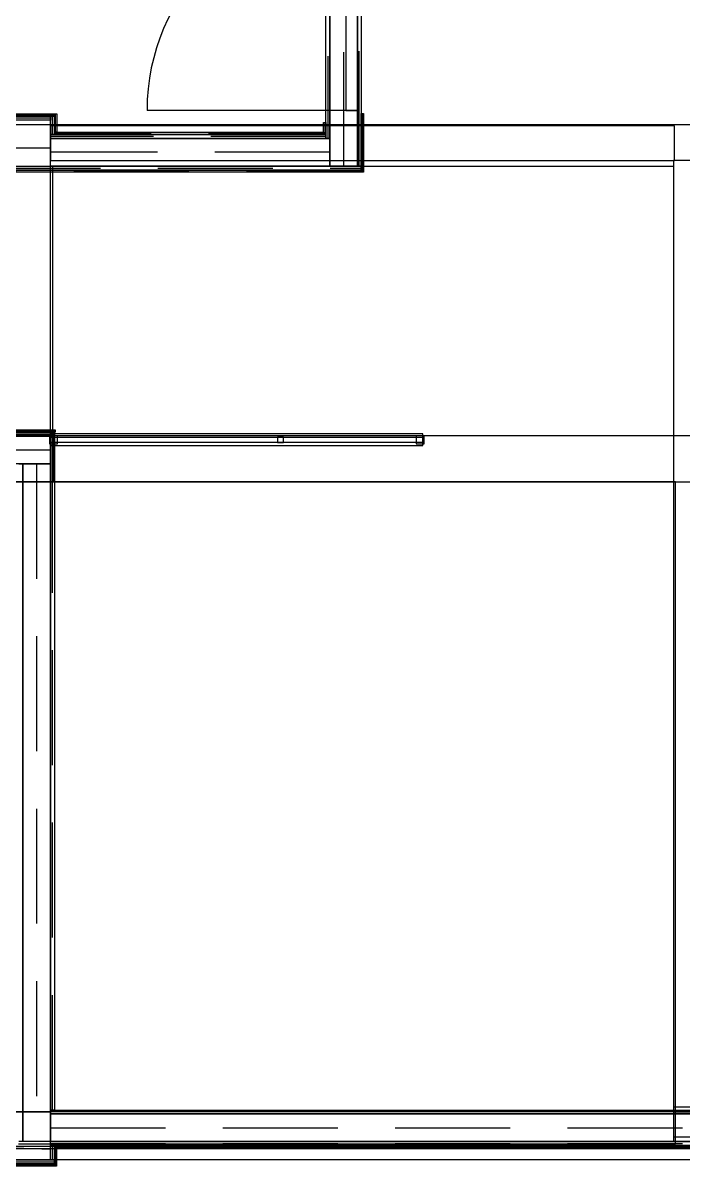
# Model space of a CAD drawing. Extents: x -23.2 to 18.8, y -18.4 to 11.3.
# Drawn here: x -2.307 to 0.566, y -4.353 to 0.619 of the extents above; entities that cross this region are included whole.
import ezdxf

# ---------------------------------------------------------------- set-up
doc = ezdxf.new("R2010")
doc.units = 0
doc.linetypes.add('DASHED', pattern=[0.75, 0.5, -0.25])
for name, color, linetype in [('COVERING', 8, 'CONTINUOUS'), ('EJE_MUROS', 8, 'CONTINUOUS'), ('LOSAS', 3, 'CONTINUOUS'), ('MUROS', 7, 'CONTINUOUS'), ('PUERTAS', 6, 'CONTINUOUS'), ('RAILING', 8, 'CONTINUOUS'), ('VIGAS', 5, 'CONTINUOUS')]:
    doc.layers.add(name, color=color, linetype=linetype)

msp = doc.modelspace()

# ---------------------------------------------------------------- linework, layer by layer
at = {"layer": 'COVERING'}
for p, q in [((-2.1866, -4.2788), (-2.1866, -1.3766)), ((-2.1866, -1.3766), (0.5238, -1.3766)), ((0.5238, -1.3766), (0.5238, -4.2262)), ((-3.6462, -4.2262), (-2.1866, -4.2788)), ((0.5238, -4.2262), (1.7638, -4.2262)), ((1.6638, -4.3262), (-5.4478, -4.3262))]:
    msp.add_line(p, q, dxfattribs=at)
at = {"layer": 'EJE_MUROS', "linetype": 'DASHED'}
for p, q in [((-0.9112, 1.9909), (-0.9112, -0.0041)), ((-0.8427, -0.0041), (-0.8427, 1.9909)), ((-0.9797, 1.9739), (-0.9797, 0.1159)), ((-2.1692, 0.2179), (-2.4132, 0.2179)), ((-2.1862, 0.2044), (-2.4032, 0.2044)), ((-2.1777, 0.1329), (-2.1777, 0.2129)), ((-2.1642, 0.1429), (-2.1642, 0.2229)), ((-0.8292, 0.2249), (-0.8292, -0.0311)), ((-0.9932, 0.186), (-0.9932, 0.1329)), ((-0.9882, 0.1244), (-2.1862, 0.1244)), ((-0.9982, 0.1379), (-2.1692, 0.1379)), ((-0.9712, 0.0559), (-2.1862, 0.0559)), ((-4.7192, -0.0126), (-0.8342, -0.0126)), ((-0.8342, -0.0261), (-4.7192, -0.0261)), ((-2.1695, -1.1701), (-4.7362, -1.1701)), ((-4.7162, -1.1566), (-2.1662, -1.1566)), ((-2.178, -1.3766), (-2.178, -1.1786)), ((-4.8712, -1.2386), (-2.1866, -1.2386)), ((-2.2466, -1.2986), (-2.2466, -4.2462)), ((-2.1781, -4.1092), (-2.1781, -1.3766)), ((1.6638, -4.1177), (-2.1866, -4.1177)), ((-2.1866, -4.1862), (1.6638, -4.1862)), ((-2.1865, -4.2547), (1.6638, -4.2547)), ((-2.178, -4.3262), (-2.178, -4.2632)), ((-2.1645, -4.3432), (-2.1645, -4.2632)), ((-2.1595, -4.2682), (0.6871, -4.2682)), ((-2.4035, -4.3482), (-2.1595, -4.3482)), ((-2.3865, -4.3347), (-2.1695, -4.3347))]:
    msp.add_line(p, q, dxfattribs=at)
at = {"layer": 'LOSAS'}
for p, q in [((1.6638, 0.1759), (-5.7262, 0.1759)), ((-2.1762, -1.1766), (-2.1762, -0.0041)), ((-2.1762, -0.0041), (0.5238, -0.0041)), ((0.5238, -0.0041), (0.5238, -1.1766)), ((-2.1715, -1.1711), (-4.7362, -1.1711)), ((0.5238, -1.1766), (-2.1762, -1.1766)), ((-2.1715, -1.3776), (-2.1715, -1.1711)), ((0.5338, -1.3776), (-2.1715, -1.3776)), ((0.5338, -4.2562), (0.5338, -1.3776)), ((-2.3262, -4.2562), (0.5338, -4.2562)), ((-5.4178, -4.2765), (1.4763, -4.2765))]:
    msp.add_line(p, q, dxfattribs=at)
at = {"layer": 'MUROS'}
for p, q in [((-0.9712, -0.0041), (-0.9712, 1.9909)), ((-0.8512, 1.9909), (-0.8512, -0.0041)), ((-0.8512, -0.0041), (-0.8512, 1.9909)), ((-0.8342, 1.9909), (-0.8342, -0.0041)), ((-0.9882, 0.1159), (-0.9882, 1.9739)), ((-0.9712, 1.9739), (-0.9712, 0.1159)), ((-2.4132, 0.2229), (-2.1692, 0.2229)), ((-2.1692, 0.2129), (-2.4132, 0.2129)), ((-2.4032, 0.2129), (-2.1862, 0.2129)), ((-2.1862, 0.1329), (-2.1862, 0.2129)), ((-2.1862, 0.2129), (-2.1692, 0.2129)), ((-2.1862, 0.2129), (-2.1862, 0.1959)), ((-2.1692, 0.1429), (-2.1692, 0.2229)), ((-2.1692, 0.2229), (-2.1592, 0.2229)), ((-2.1692, 0.2229), (-2.1692, 0.2129)), ((-2.1692, 0.2129), (-2.1692, 0.1329)), ((-2.1592, 0.2229), (-2.1592, 0.1429)), ((-0.8342, -0.0311), (-0.8342, 0.2249)), ((-0.8342, 0.2249), (-0.8242, 0.2249)), ((-0.8242, 0.2249), (-0.8242, -0.0311)), ((-2.1862, 0.1959), (-2.4032, 0.1959)), ((-0.9982, 0.1329), (-0.9982, 0.186)), ((-0.9982, 0.186), (-0.9882, 0.186)), ((-0.9882, 0.186), (-0.9882, 0.1329)), ((-2.1862, 0.1159), (-2.1862, 0.1329)), ((-2.1862, 0.1329), (-0.9882, 0.1329)), ((-2.1692, 0.1329), (-2.1862, 0.1329)), ((-2.1862, -0.0041), (-2.1862, 0.1159)), ((-2.1862, 0.1159), (-0.9712, 0.1159)), ((-0.9882, 0.1159), (-2.1862, 0.1159)), ((-2.1692, 0.1329), (-2.1692, 0.1429)), ((-2.1692, 0.1429), (-0.9982, 0.1429)), ((-2.1592, 0.1429), (-2.1692, 0.1429)), ((-0.9982, 0.1329), (-2.1692, 0.1329)), ((-0.9982, 0.1429), (-0.9982, 0.1329)), ((-0.9882, 0.1329), (-0.9982, 0.1329)), ((-0.9882, 0.1329), (-0.9882, 0.1159)), ((-0.9712, 0.1159), (-0.9882, 0.1159)), ((-0.9712, 0.1159), (-0.9712, -0.0041)), ((-4.7192, -0.0041), (-0.8342, -0.0041)), ((-0.8342, -0.0211), (-4.7192, -0.0211)), ((-4.7192, -0.0211), (-0.8342, -0.0211)), ((-0.8342, -0.0311), (-4.7192, -0.0311)), ((-0.9712, -0.0041), (-2.1862, -0.0041)), ((-0.8512, -0.0041), (-0.9712, -0.0041)), ((-0.8342, -0.0041), (-0.8512, -0.0041)), ((-0.8342, -0.0041), (-0.8342, -0.0211)), ((-0.8342, -0.0211), (-0.8342, -0.0311)), ((-0.8242, -0.0311), (-0.8342, -0.0311)), ((-4.8712, -1.1786), (-2.1866, -1.1786)), ((-4.7362, -1.1616), (-2.1695, -1.1616)), ((-2.1695, -1.1786), (-4.7362, -1.1786)), ((-4.7162, -1.1516), (-2.1662, -1.1516)), ((-2.1662, -1.1616), (-4.7162, -1.1616)), ((-2.1866, -1.1786), (-2.1866, -1.2986)), ((-2.1865, -1.3766), (-2.1865, -1.1786)), ((-2.1865, -1.1786), (-2.1695, -1.1786)), ((-2.1695, -1.1616), (-2.1695, -1.1786)), ((-2.1695, -1.1786), (-2.1695, -1.3766)), ((-2.1662, -1.1516), (-2.1662, -1.1616)), ((-2.1866, -1.2986), (-4.8712, -1.2986)), ((-2.3236, -1.2986), (-2.3066, -1.2986)), ((-2.3066, -4.2462), (-2.3066, -1.2986)), ((-2.3066, -1.2986), (-2.1866, -1.2986)), ((-2.3066, -1.2986), (-2.3066, -4.2462)), ((-2.1866, -1.2986), (-2.1866, -4.2462)), ((-2.1866, -4.1092), (-2.1866, -1.3766)), ((-2.1866, -1.3766), (-2.1696, -1.3766)), ((-2.1695, -1.3766), (-2.1865, -1.3766)), ((-2.1696, -1.3766), (-2.1696, -4.1092)), ((-2.1866, -4.1262), (-2.1866, -4.1092)), ((-2.1866, -4.1092), (1.6638, -4.1092)), ((-2.1696, -4.1092), (-2.1866, -4.1092)), ((-2.1866, -4.1262), (1.6638, -4.1262)), ((-2.1866, -4.2462), (-2.1866, -4.1262)), ((1.6638, -4.1262), (-2.1866, -4.1262)), ((-2.3066, -4.2462), (-2.3236, -4.2462)), ((-2.1866, -4.2462), (-2.3066, -4.2462)), ((1.6638, -4.2462), (-2.1866, -4.2462)), ((-2.1865, -4.2462), (1.6638, -4.2462)), ((-2.1865, -4.2632), (-2.1865, -4.2462)), ((1.6638, -4.2632), (-2.1865, -4.2632)), ((-2.1865, -4.3262), (-2.1865, -4.2632)), ((-2.1865, -4.2632), (-2.1695, -4.2632)), ((-2.1695, -4.2632), (-2.1695, -4.3262)), ((-2.1695, -4.3432), (-2.1695, -4.2632)), ((-2.1695, -4.2632), (-2.1595, -4.2632)), ((-2.1595, -4.2632), (-2.1595, -4.3432)), ((-2.1595, -4.2632), (0.6871, -4.2632)), ((-2.1595, -4.2732), (-2.1595, -4.2632)), ((0.6871, -4.2732), (-2.1595, -4.2732)), ((-2.4035, -4.3432), (-2.1595, -4.3432)), ((-2.1595, -4.3532), (-2.4035, -4.3532)), ((-2.3865, -4.3262), (-2.1695, -4.3262)), ((-2.1695, -4.3432), (-2.3865, -4.3432)), ((-2.1695, -4.3262), (-2.1865, -4.3262)), ((-2.1695, -4.3262), (-2.1695, -4.3432)), ((-2.1595, -4.3432), (-2.1695, -4.3432)), ((-2.1595, -4.3432), (-2.1595, -4.3532))]:
    msp.add_line(p, q, dxfattribs=at)
at = {"layer": 'PUERTAS'}
for p, q in [((-0.9012, 1.1534), (-0.9012, 0.2384)), ((-0.9012, 1.1534), (-0.9012, 0.2384)), ((-0.9012, 1.1534), (-0.9012, 0.2384)), ((-0.8512, 0.2384), (-0.8512, 1.1534)), ((-0.8512, 0.2384), (-0.8512, 1.1534)), ((-0.8512, 0.2384), (-0.8512, 1.1534)), ((-0.8512, 0.2384), (-1.7662, 0.2384)), ((-0.8512, 0.2384), (-1.7662, 0.2384)), ((-0.8512, 0.2384), (-1.7662, 0.2384)), ((-0.9012, 0.2384), (-0.8512, 0.2384)), ((-0.9012, 0.2384), (-0.8512, 0.2384)), ((-0.9012, 0.2384), (-0.8512, 0.2384))]:
    msp.add_line(p, q, dxfattribs=at)
msp.add_arc((-0.8512, 0.2384), 0.915, 90, 180, dxfattribs=at)
msp.add_arc((-0.8512, 0.2384), 0.915, 90, 180, dxfattribs=at)
msp.add_arc((-0.8512, 0.2384), 0.915, 90, 180, dxfattribs=at)
at = {"layer": 'RAILING'}
for p, q in [((-2.1557, -1.1765), (-2.1905, -1.1765)), ((-2.1905, -1.1765), (-2.1905, -1.2115)), ((-0.5656, -1.169), (-2.1856, -1.169)), ((-2.1856, -1.169), (-2.1856, -1.219)), ((-0.5656, -1.184), (-2.1856, -1.184)), ((-2.1856, -1.184), (-2.1856, -1.204)), ((-0.5656, -1.184), (-2.1856, -1.184)), ((-2.1856, -1.184), (-2.1856, -1.204)), ((-0.5656, -1.184), (-2.1856, -1.184)), ((-2.1856, -1.184), (-2.1856, -1.204)), ((-0.5656, -1.184), (-2.1856, -1.184)), ((-2.1856, -1.184), (-2.1856, -1.204)), ((-0.5656, -1.184), (-2.1856, -1.184)), ((-2.1856, -1.184), (-2.1856, -1.204)), ((-0.5656, -1.184), (-2.1856, -1.184)), ((-2.1856, -1.184), (-2.1856, -1.204)), ((-2.1557, -1.2115), (-2.1557, -1.1765)), ((-1.1731, -1.1815), (-1.1981, -1.1815)), ((-1.1981, -1.1815), (-1.1981, -1.2065)), ((-1.1731, -1.2065), (-1.1731, -1.1815)), ((-0.5607, -1.1765), (-0.5955, -1.1765)), ((-0.5955, -1.1765), (-0.5955, -1.2115)), ((-0.5656, -1.219), (-0.5656, -1.169)), ((-0.5656, -1.204), (-0.5656, -1.184)), ((-0.5656, -1.204), (-0.5656, -1.184)), ((-0.5656, -1.204), (-0.5656, -1.184)), ((-0.5656, -1.204), (-0.5656, -1.184)), ((-0.5656, -1.204), (-0.5656, -1.184)), ((-0.5656, -1.204), (-0.5656, -1.184)), ((-0.5607, -1.2115), (-0.5607, -1.1765)), ((-2.1905, -1.2115), (-2.1557, -1.2115)), ((-2.1856, -1.204), (-0.5656, -1.204)), ((-2.1856, -1.204), (-0.5656, -1.204)), ((-2.1856, -1.204), (-0.5656, -1.204)), ((-2.1856, -1.204), (-0.5656, -1.204)), ((-2.1856, -1.204), (-0.5656, -1.204)), ((-2.1856, -1.204), (-0.5656, -1.204)), ((-2.1856, -1.219), (-0.5656, -1.219)), ((-1.1981, -1.2065), (-1.1731, -1.2065)), ((-0.5955, -1.2115), (-0.5607, -1.2115))]:
    msp.add_line(p, q, dxfattribs=at)
at = {"layer": 'VIGAS'}
for p, q in [((0.5288, 0.1709), (-2.1862, 0.1709)), ((-2.1862, 0.1709), (-2.1862, 0.0209)), ((0.5288, 0.0209), (0.5288, 0.1709)), ((-2.1865, 0.0738), (-2.3865, 0.0738)), ((-2.1865, -1.1766), (-2.1865, 0.0738)), ((-2.1862, 0.0209), (0.5288, 0.0209)), ((0.7238, 0.0209), (0.5238, 0.0209)), ((0.5238, 0.0209), (0.5238, -4.1165)), ((0.7238, -1.1766), (-4.7212, -1.1766)), ((-2.3865, -1.1766), (-2.1865, -1.1766)), ((-4.7212, -1.3766), (0.7238, -1.3766)), ((-2.1865, -1.3766), (-2.3865, -1.3766)), ((-2.1865, -4.1165), (-2.1865, -1.3766)), ((-2.3865, -4.1165), (-2.1865, -4.1165)), ((0.7238, -4.1165), (-2.3865, -4.1165)), ((1.6628, -4.0965), (0.5238, -4.0965)), ((0.5238, -4.0965), (0.5238, -4.2465)), ((0.5238, -4.1165), (0.7238, -4.1165)), ((-2.3865, -4.2665), (0.7238, -4.2665)), ((0.5238, -4.2465), (1.6628, -4.2465))]:
    msp.add_line(p, q, dxfattribs=at)

doc.saveas('drawing.dxf')
